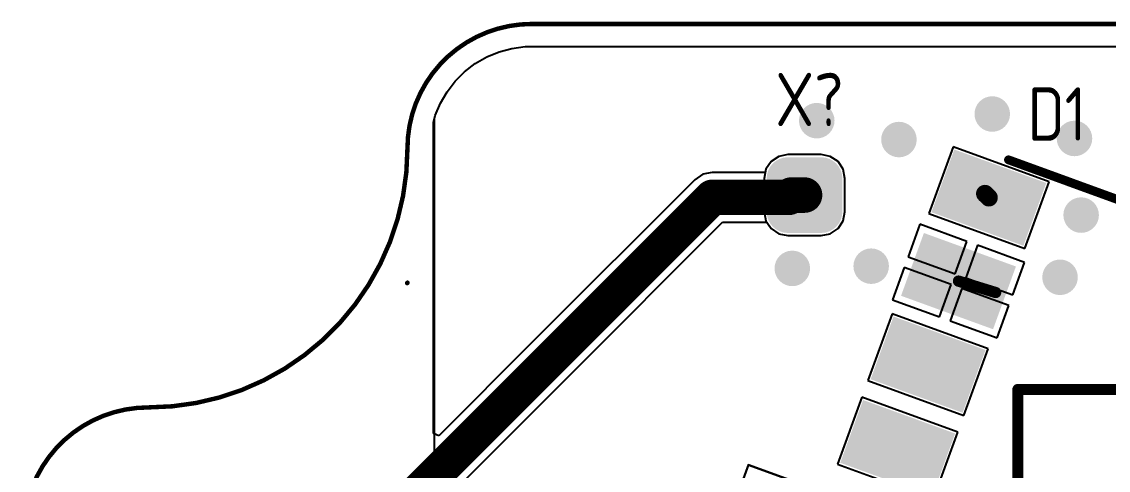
# Model space of a CAD drawing. Header units: millimetres. Extents: x 0 to 5337, y 0 to 5380.
# Drawn here: x 0.08 to 24.54, y 38.48 to 48.58 of the extents above; entities that cross this region are included whole.
import ezdxf

# ---------------------------------------------------------------- set-up
doc = ezdxf.new("R2010")
doc.units = ezdxf.units.MM
for name, color, linetype in [('BottomLayer', 5, 'Continuous'), ('BottomOverlay', 54, 'Continuous'), ('BottomSolder', 6, 'Continuous'), ('Mechanical15', 56, 'Continuous'), ('Mechanical2', 216, 'Continuous'), ('MultiLayer', 9, 'Continuous'), ('PadHoleLayer', 156, 'Continuous'), ('TopLayer', 1, 'Continuous'), ('TopOverlay', 2, 'Continuous'), ('TopPaste', 8, 'Continuous'), ('TopSolder', 216, 'Continuous'), ('ViaHoleLayer', 16, 'Continuous')]:
    doc.layers.add(name, color=color, linetype=linetype)
doc.styles.add('GOST type A', font='', dxfattribs={"height": 0.2})
doc.styles.get('GOST type A').set_extended_font_data('GOST type A')

msp = doc.modelspace()

# ---------------------------------------------------------------- hatches: boundary and pattern name
at = {"layer": 'BottomLayer'}
h = msp.add_hatch(color=5, dxfattribs=at)
edge = h.paths.add_edge_path()
edge.add_arc((17.975, 46.35), 0.4, 0, 360)
h = msp.add_hatch(color=5, dxfattribs=at)
edge = h.paths.add_edge_path()
edge.add_arc((21.925, 46.5), 0.4, 0, 360)
h = msp.add_hatch(color=5, dxfattribs=at)
edge = h.paths.add_edge_path()
edge.add_arc((19.825, 45.925), 0.4, 0, 360)
h = msp.add_hatch(color=5, dxfattribs=at)
edge = h.paths.add_edge_path()
edge.add_arc((23.775, 45.95), 0.4, 0, 360)
h = msp.add_hatch(color=5, dxfattribs=at)
edge = h.paths.add_edge_path()
edge.add_arc((17.325, 45.05), 0.375, 90, 180)
edge.add_line((16.95, 45.05), (16.95, 44.3))
edge.add_arc((17.325, 44.3), 0.375, 180, 270)
edge.add_line((17.325, 43.925), (18.075, 43.925))
edge.add_arc((18.075, 44.3), 0.375, 270, 360)
edge.add_line((18.45, 44.3), (18.45, 45.05))
edge.add_arc((18.075, 45.05), 0.375, 0, 90)
edge.add_line((18.075, 45.425), (17.325, 45.425))
h = msp.add_hatch(color=5, dxfattribs=at)
edge = h.paths.add_edge_path()
edge.add_arc((23.925, 44.225), 0.4, 0, 360)
h = msp.add_hatch(color=5, dxfattribs=at)
edge = h.paths.add_edge_path()
edge.add_arc((17.425, 43.025), 0.4, 0, 360)
h = msp.add_hatch(color=5, dxfattribs=at)
edge = h.paths.add_edge_path()
edge.add_arc((19.2, 43.075), 0.4, 0, 360)
h = msp.add_hatch(color=5, dxfattribs=at)
edge = h.paths.add_edge_path()
edge.add_arc((23.45, 42.825), 0.4, 0, 360)
at = {"layer": 'BottomSolder'}
h = msp.add_hatch(color=6, dxfattribs=at)
edge = h.paths.add_edge_path()
edge.add_arc((17.325, 45.05), 0.477, 90, 180)
edge.add_line((16.848, 45.05), (16.848, 44.3))
edge.add_arc((17.325, 44.3), 0.477, 180, 270)
edge.add_line((17.325, 43.823), (18.075, 43.823))
edge.add_arc((18.075, 44.3), 0.477, 270, 360)
edge.add_line((18.552, 44.3), (18.552, 45.05))
edge.add_arc((18.075, 45.05), 0.477, 0, 90)
edge.add_line((18.075, 45.527), (17.325, 45.527))
at = {"layer": 'MultiLayer'}
h = msp.add_hatch(color=9, dxfattribs=at)
edge = h.paths.add_edge_path()
edge.add_arc((17.325, 45.05), 0.375, 90, 180)
edge.add_line((16.95, 45.05), (16.95, 44.3))
edge.add_arc((17.325, 44.3), 0.375, 180, 270)
edge.add_line((17.325, 43.925), (18.075, 43.925))
edge.add_arc((18.075, 44.3), 0.375, 270, 360)
edge.add_line((18.45, 44.3), (18.45, 45.05))
edge.add_arc((18.075, 45.05), 0.375, 0, 90)
edge.add_line((18.075, 45.425), (17.325, 45.425))
at = {"layer": 'PadHoleLayer'}
h = msp.add_hatch(color=156, dxfattribs=at)
edge = h.paths.add_edge_path()
edge.add_arc((17.7, 44.675), 0.35, 0, 360)
at = {"layer": 'TopLayer'}
h = msp.add_hatch(color=1, dxfattribs=at)
edge = h.paths.add_edge_path()
edge.add_arc((17.975, 46.35), 0.4, 0, 360)
h = msp.add_hatch(color=1, dxfattribs=at)
edge = h.paths.add_edge_path()
edge.add_arc((21.925, 46.5), 0.4, 0, 360)
h = msp.add_hatch(color=1, dxfattribs=at)
edge = h.paths.add_edge_path()
edge.add_arc((19.825, 45.925), 0.4, 0, 360)
h = msp.add_hatch(color=1, dxfattribs=at)
edge = h.paths.add_edge_path()
edge.add_arc((23.775, 45.95), 0.4, 0, 360)
for points in [[(23.011, 44.887), (22.566, 43.665), (20.687, 44.349), (21.131, 45.571)], [(22.327, 43.008), (21.882, 41.786), (20.003, 42.47), (20.447, 43.692)], [(21.643, 41.128), (21.198, 39.907), (19.319, 40.591), (19.763, 41.812)], [(20.959, 39.249), (20.514, 38.027), (18.635, 38.711), (19.079, 39.933)]]:
    msp.add_hatch(color=1, dxfattribs=at).paths.add_polyline_path(points)
h = msp.add_hatch(color=1, dxfattribs=at)
edge = h.paths.add_edge_path()
edge.add_arc((17.325, 45.05), 0.375, 90, 180)
edge.add_line((16.95, 45.05), (16.95, 44.3))
edge.add_arc((17.325, 44.3), 0.375, 180, 270)
edge.add_line((17.325, 43.925), (18.075, 43.925))
edge.add_arc((18.075, 44.3), 0.375, 270, 360)
edge.add_line((18.45, 44.3), (18.45, 45.05))
edge.add_arc((18.075, 45.05), 0.375, 0, 90)
edge.add_line((18.075, 45.425), (17.325, 45.425))
h = msp.add_hatch(color=1, dxfattribs=at)
edge = h.paths.add_edge_path()
edge.add_arc((23.925, 44.225), 0.4, 0, 360)
h = msp.add_hatch(color=1, dxfattribs=at)
edge = h.paths.add_edge_path()
edge.add_arc((17.425, 43.025), 0.4, 0, 360)
h = msp.add_hatch(color=1, dxfattribs=at)
edge = h.paths.add_edge_path()
edge.add_arc((19.2, 43.075), 0.4, 0, 360)
h = msp.add_hatch(color=1, dxfattribs=at)
edge = h.paths.add_edge_path()
edge.add_arc((23.45, 42.825), 0.4, 0, 360)
at = {"layer": 'TopPaste'}
for points in [[(23.011, 44.887), (22.566, 43.665), (20.687, 44.349), (21.131, 45.571)], [(22.327, 43.008), (21.882, 41.786), (20.003, 42.47), (20.447, 43.692)], [(21.643, 41.128), (21.198, 39.907), (19.319, 40.591), (19.763, 41.812)], [(20.959, 39.249), (20.514, 38.027), (18.635, 38.711), (19.079, 39.933)]]:
    msp.add_hatch(color=8, dxfattribs=at).paths.add_polyline_path(points)
at = {"layer": 'TopSolder'}
h = msp.add_hatch(color=216, dxfattribs=at)
edge = h.paths.add_edge_path()
edge.add_arc((17.325, 45.05), 0.477, 90, 180)
edge.add_line((16.848, 45.05), (16.848, 44.3))
edge.add_arc((17.325, 44.3), 0.477, 180, 270)
edge.add_line((17.325, 43.823), (18.075, 43.823))
edge.add_arc((18.075, 44.3), 0.477, 270, 360)
edge.add_line((18.552, 44.3), (18.552, 45.05))
edge.add_arc((18.075, 45.05), 0.477, 0, 90)
edge.add_line((18.075, 45.527), (17.325, 45.527))
for points in [[(23.141, 44.948), (22.627, 43.535), (20.556, 44.289), (21.071, 45.701)], [(22.457, 43.068), (21.943, 41.656), (19.872, 42.409), (20.387, 43.822)], [(21.773, 41.189), (21.259, 39.776), (19.188, 40.53), (19.703, 41.942)], [(21.089, 39.309), (20.575, 37.897), (18.504, 38.65), (19.018, 40.063)]]:
    msp.add_hatch(color=216, dxfattribs=at).paths.add_polyline_path(points)
at = {"layer": 'ViaHoleLayer'}
h = msp.add_hatch(color=16, dxfattribs=at)
edge = h.paths.add_edge_path()
edge.add_arc((17.975, 46.35), 0.2, 0, 360)
h = msp.add_hatch(color=16, dxfattribs=at)
edge = h.paths.add_edge_path()
edge.add_arc((21.925, 46.5), 0.2, 0, 360)
h = msp.add_hatch(color=16, dxfattribs=at)
edge = h.paths.add_edge_path()
edge.add_arc((19.825, 45.925), 0.2, 0, 360)
h = msp.add_hatch(color=16, dxfattribs=at)
edge = h.paths.add_edge_path()
edge.add_arc((23.775, 45.95), 0.2, 0, 360)
h = msp.add_hatch(color=16, dxfattribs=at)
edge = h.paths.add_edge_path()
edge.add_arc((23.925, 44.225), 0.2, 0, 360)
h = msp.add_hatch(color=16, dxfattribs=at)
edge = h.paths.add_edge_path()
edge.add_arc((17.425, 43.025), 0.2, 0, 360)
h = msp.add_hatch(color=16, dxfattribs=at)
edge = h.paths.add_edge_path()
edge.add_arc((19.2, 43.075), 0.2, 0, 360)
h = msp.add_hatch(color=16, dxfattribs=at)
edge = h.paths.add_edge_path()
edge.add_arc((23.45, 42.825), 0.2, 0, 360)

# ---------------------------------------------------------------- linework, layer by layer
at = {"layer": 'BottomLayer'}
for p, q in [((10.826, 47.9), (11.116, 47.978)), ((11.116, 47.978), (11.414, 48.017)), ((11.414, 48.017), (11.564, 48.017)), ((11.564, 48.017), (34.424, 48.017)), ((10.289, 47.635), (10.549, 47.786)), ((10.549, 47.786), (10.826, 47.9)), ((9.839, 47.241), (10.051, 47.453)), ((10.051, 47.453), (10.289, 47.635)), ((9.656, 47.002), (9.839, 47.241)), ((9.506, 46.743), (9.656, 47.002)), ((9.391, 46.465), (9.506, 46.743)), ((9.375, 46.405), (9.391, 46.465)), ((9.375, 28.623), (9.375, 46.405)), ((17.12, 45.545), (16.946, 45.429)), ((17.325, 45.585), (17.12, 45.545)), ((18.075, 45.585), (17.325, 45.585)), ((18.28, 45.545), (18.075, 45.585)), ((18.454, 45.429), (18.28, 45.545)), ((16.83, 45.255), (16.79, 45.05)), ((16.946, 45.429), (16.83, 45.255)), ((18.57, 45.255), (18.454, 45.429)), ((18.61, 45.05), (18.57, 45.255)), ((16.79, 45.05), (16.79, 44.3)), ((18.61, 44.3), (18.61, 45.05)), ((16.79, 44.3), (16.83, 44.095)), ((18.57, 44.095), (18.61, 44.3)), ((16.83, 44.095), (16.946, 43.921)), ((18.454, 43.921), (18.57, 44.095)), ((16.946, 43.921), (17.12, 43.805)), ((17.12, 43.805), (17.325, 43.765)), ((18.075, 43.765), (18.28, 43.805)), ((18.28, 43.805), (18.454, 43.921)), ((17.325, 43.765), (18.075, 43.765))]:
    msp.add_line(p, q, dxfattribs=at)
at = {"layer": 'BottomOverlay', "const_width": 0.25}
for points in [[(22.501, 30.928), (22.501, 40.3)], [(22.501, 40.3), (22.501, 16.831)], [(22.501, 40.3), (31.025, 40.3)]]:
    msp.add_lwpolyline(points, dxfattribs=at)
at = {"layer": 'BottomOverlay', "const_width": 0.125}
msp.add_lwpolyline([(22.439, 40.3, 1), (22.564, 40.3, 1)], format="xyb", close=True, dxfattribs=at)
msp.add_lwpolyline([(22.439, 40.3, 1), (22.564, 40.3, 1)], format="xyb", close=True, dxfattribs=at)
msp.add_lwpolyline([(22.439, 40.3, 1), (22.564, 40.3, 1)], format="xyb", close=True, dxfattribs=at)
at = {"layer": 'Mechanical15', "const_width": 0.05}
for points in [[(15.446, 35.877), (16.438, 38.602)], [(16.438, 38.602), (17.754, 38.123)]]:
    msp.add_lwpolyline(points, dxfattribs=at)
at = {"layer": 'Mechanical15', "const_width": 0.025}
msp.add_lwpolyline([(16.426, 38.602, 1), (16.451, 38.602, 1)], format="xyb", close=True, dxfattribs=at)
msp.add_lwpolyline([(16.426, 38.602, 1), (16.451, 38.602, 1)], format="xyb", close=True, dxfattribs=at)
at = {"layer": 'Mechanical2', "const_width": 0.1}
for points in [[(8.764, 45.728, -0.414214), (11.564, 48.527)], [(8.764, 45.728, -0.414214), (2.933, 39.896)], [(8.764, 42.704, -0.414214), (8.756, 42.695)], [(0.133, 37.097, -0.414214), (2.933, 39.896)]]:
    msp.add_lwpolyline(points, format="xyb", dxfattribs=at)
msp.add_lwpolyline([(11.564, 48.527), (34.424, 48.527)], dxfattribs=at)
at = {"layer": 'Mechanical2', "const_width": 0.05}
for points in [[(11.539, 48.527, 1), (11.589, 48.527, 1)], [(11.539, 48.527, 1), (11.589, 48.527, 1)], [(8.739, 45.728, 1), (8.789, 45.728, 1)], [(8.739, 45.728, 1), (8.789, 45.728, 1)], [(8.731, 42.695, 1), (8.781, 42.695, 1)], [(8.739, 42.704, 1), (8.789, 42.704, 1)], [(2.908, 39.896, 1), (2.958, 39.896, 1)], [(2.908, 39.896, 1), (2.958, 39.896, 1)]]:
    msp.add_lwpolyline(points, format="xyb", close=True, dxfattribs=at)
at = {"layer": 'TopLayer'}
for p, q in [((10.826, 47.9), (11.116, 47.978)), ((11.116, 47.978), (11.414, 48.017)), ((11.414, 48.017), (11.564, 48.017)), ((11.564, 48.017), (34.424, 48.017)), ((10.289, 47.635), (10.549, 47.786)), ((10.549, 47.786), (10.826, 47.9)), ((9.839, 47.241), (10.051, 47.453)), ((10.051, 47.453), (10.289, 47.635)), ((9.656, 47.002), (9.839, 47.241)), ((9.506, 46.743), (9.656, 47.002)), ((9.391, 46.465), (9.506, 46.743)), ((9.35, 46.312), (9.391, 46.465)), ((9.35, 39.309), (9.35, 46.312)), ((21.042, 45.763), (20.494, 44.26)), ((23.203, 44.977), (21.042, 45.763)), ((17.12, 45.545), (16.946, 45.429)), ((17.325, 45.585), (17.12, 45.545)), ((18.075, 45.585), (17.325, 45.585)), ((18.28, 45.545), (18.075, 45.585)), ((18.454, 45.429), (18.28, 45.545)), ((16.83, 45.255), (16.817, 45.186)), ((16.946, 45.429), (16.83, 45.255)), ((18.57, 45.255), (18.454, 45.429)), ((18.61, 45.05), (18.57, 45.255)), ((15.228, 45.022), (11.603, 41.397)), ((15.41, 45.143), (15.228, 45.022)), ((15.625, 45.186), (15.41, 45.143)), ((16.817, 45.186), (15.625, 45.186)), ((18.61, 44.3), (18.61, 45.05)), ((22.656, 43.473), (23.203, 44.977)), ((18.57, 44.095), (18.61, 44.3)), ((20.494, 44.26), (22.656, 43.473)), ((12.397, 40.603), (15.857, 44.064)), ((15.857, 44.064), (16.851, 44.064)), ((16.851, 44.064), (16.946, 43.921)), ((18.454, 43.921), (18.57, 44.095)), ((20.295, 44.017), (20.03, 43.287)), ((21.354, 43.632), (20.295, 44.017)), ((16.946, 43.921), (17.12, 43.805)), ((17.12, 43.805), (17.325, 43.765)), ((18.075, 43.765), (18.28, 43.805)), ((18.28, 43.805), (18.454, 43.921)), ((17.325, 43.765), (18.075, 43.765)), ((21.089, 42.902), (21.354, 43.632)), ((21.593, 43.545), (21.327, 42.815)), ((22.652, 43.159), (21.593, 43.545)), ((20.03, 43.287), (21.089, 42.902)), ((19.943, 43.048), (19.677, 42.318)), ((21.002, 42.663), (19.943, 43.048)), ((22.386, 42.429), (22.652, 43.159)), ((21.327, 42.815), (22.386, 42.429)), ((20.736, 41.933), (21.002, 42.663)), ((21.241, 42.576), (20.975, 41.846)), ((22.3, 42.191), (21.241, 42.576)), ((19.677, 42.318), (20.736, 41.933)), ((22.034, 41.46), (22.3, 42.191)), ((19.674, 42.004), (19.126, 40.501)), ((21.835, 41.218), (19.674, 42.004)), ((20.975, 41.846), (22.034, 41.46)), ((11.603, 41.397), (9.467, 39.26)), ((21.288, 39.714), (21.835, 41.218)), ((9.35, 37.557), (12.397, 40.603)), ((19.126, 40.501), (21.288, 39.714)), ((18.99, 40.125), (18.442, 38.622)), ((21.151, 39.338), (18.99, 40.125)), ((9.467, 39.26), (9.35, 39.309)), ((20.604, 37.835), (21.151, 39.338)), ((18.442, 38.622), (20.604, 37.835))]:
    msp.add_line(p, q, dxfattribs=at)
for points, const_width in [([(12, 41), (15.625, 44.625)], 0.8), ([(15.625, 44.625), (17.35, 44.625)], 0.8), ([(17.35, 44.625), (17.4, 44.675)], 0.8), ([(17.4, 44.675), (17.7, 44.675)], 0.8), ([(17.7, 44.675), (17.731, 44.706)], 0.4), ([(21.76, 44.706), (21.849, 44.618)], 0.4), ([(21.165, 42.739), (22, 42.482)], 0.254), ([(8.75, 37.75), (12, 41)], 0.8)]:
    msp.add_lwpolyline(points, dxfattribs=dict(at, const_width=const_width))
for points, const_width in [([(15.425, 44.625, 1), (15.825, 44.625, 1)], 0.4), ([(15.425, 44.625, 1), (15.825, 44.625, 1)], 0.4), ([(17.15, 44.625, 1), (17.55, 44.625, 1)], 0.4), ([(17.15, 44.625, 1), (17.55, 44.625, 1)], 0.4), ([(17.2, 44.675, 1), (17.6, 44.675, 1)], 0.4), ([(17.2, 44.675, 1), (17.6, 44.675, 1)], 0.4), ([(17.5, 44.675, 1), (17.9, 44.675, 1)], 0.4), ([(17.6, 44.675, 1), (17.8, 44.675, 1)], 0.2), ([(17.631, 44.706, 1), (17.831, 44.706, 1)], 0.2), ([(21.66, 44.706, 1), (21.86, 44.706, 1)], 0.2), ([(21.749, 44.618, 1), (21.949, 44.618, 1)], 0.2), ([(21.101, 42.739, 1), (21.228, 42.739, 1)], 0.127), ([(21.937, 42.482, 1), (22.064, 42.482, 1)], 0.127), ([(11.8, 41, 1), (12.2, 41, 1)], 0.4), ([(11.8, 41, 1), (12.2, 41, 1)], 0.4)]:
    msp.add_lwpolyline(points, format="xyb", close=True, dxfattribs=dict(at, const_width=const_width))
at = {"layer": 'TopOverlay', "const_width": 0.2}
msp.add_lwpolyline([(22.291, 45.468), (37.326, 39.996)], dxfattribs=at)
at = {"layer": 'TopOverlay', "const_width": 0.1}
msp.add_lwpolyline([(22.241, 45.468, 1), (22.341, 45.468, 1)], format="xyb", close=True, dxfattribs=at)

# ---------------------------------------------------------------- texts
at = {"layer": 'TopOverlay', "style": 'GOST type A'}
for s, p in [('X?', (17.043, 46.228)), ('D1', (22.723, 45.9))]:
    msp.add_text(s, height=1.2, dxfattribs=at).set_placement(p)

doc.saveas('drawing.dxf')
